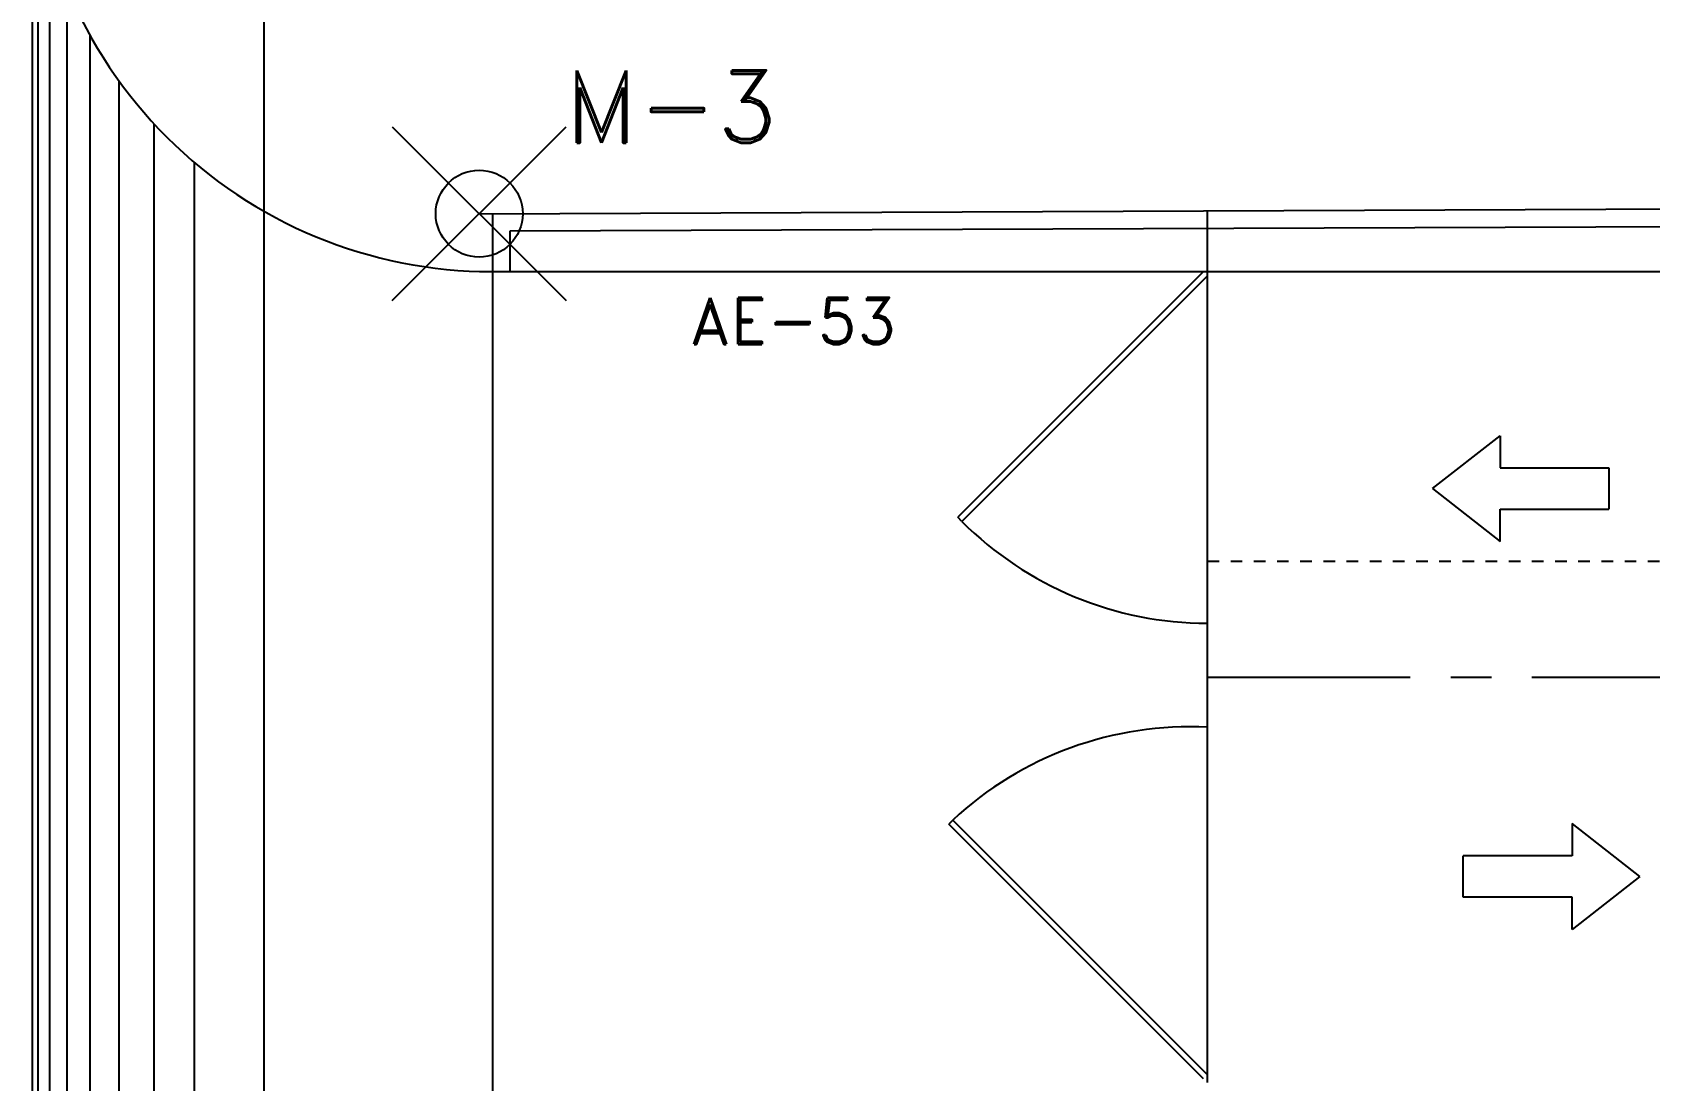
# Model space of a CAD drawing. Header units: millimetres. Extents: x 1590 to 1932, y -48 to 167.
# Drawn here: x 1620.59 to 1634.55, y 120.62 to 129.67 of the extents above; entities that cross this region are included whole.
import ezdxf

# ---------------------------------------------------------------- set-up
doc = ezdxf.new("R2010")
doc.units = ezdxf.units.MM
doc.header["$LTSCALE"] = 0.1
doc.header["$MEASUREMENT"] = 0
doc.header["$PDMODE"] = 35
doc.header["$PDSIZE"] = 0.75
for name, pattern in [('CENTER2', [1.125, 0.75, -0.125, 0.125, -0.125]), ('CENTERX2', [4, 2.5, -0.5, 0.5, -0.5]), ('DASHED', [0.75, 0.5, -0.25])]:
    doc.linetypes.add(name, pattern=pattern)
doc.layers.get('0').update_dxf_attribs({"linetype": 'CONTINUOUS'})
for name, color, linetype in [('C-PRKG-CARS', 1, 'CONTINUOUS'), ('CALLES', 3, 'CONTINUOUS'), ('EJES', 1, 'CENTER2'), ('HATCH', 1, 'CONTINUOUS'), ('PARED', 4, 'CONTINUOUS'), ('PAREDES', 3, 'CONTINUOUS'), ('TERRENO', 4, 'CONTINUOUS'), ('TEXT', 3, 'CONTINUOUS')]:
    doc.layers.add(name, color=color, linetype=linetype)
doc.styles.add('ROMAND', font='romand.shx')

# ---------------------------------------------------------------- blocks, each defined once
blk = doc.blocks.new('2')
at = {"color": 3, "linetype": 'ByBlock'}
for p, q in [((1.063, -0.026), (0.479, 0.431)), ((0.479, 0.431), (0.479, 0.152)), ((0.479, 0.152), (-0.461, 0.152)), ((-0.461, 0.152), (-0.461, -0.204)), ((1.063, -0.026), (0.479, -0.483)), ((0.479, -0.204), (-0.461, -0.204)), ((0.479, -0.483), (0.479, -0.204))]:
    blk.add_line(p, q, dxfattribs=at)

msp = doc.modelspace()

# ---------------------------------------------------------------- linework, layer by layer
at = {"color": 1, "linetype": 'Continuous'}
msp.add_line((1630.7358, 128.1302), (1630.7358, 128.1302), dxfattribs=at)
at = {"color": 4, "linetype": 'Continuous'}
msp.add_point((1624.4496, 128.1057), dxfattribs=at)
at = {"layer": 'C-PRKG-CARS', "color": 2}
msp.add_line((1622.5927, 116.6473), (1622.5927, 158.3831), dxfattribs=at)
at = {"layer": 'CALLES', "linetype": 'Continuous'}
for p, q in [((1620.5927, 98.1302), (1620.5927, 157.9798)), ((1620.5927, 87.01), (1620.5927, 127.6057)), ((1620.5927, 52.886), (1620.5927, 125.5556)), ((1620.5927, 52.886), (1620.5927, 125.5556))]:
    msp.add_line(p, q, dxfattribs=at)
at = {"layer": 'CALLES', "color": 1, "linetype": 'Continuous'}
for p, q in [((1620.6427, 114.1624), (1620.6427, 130.9406)), ((1620.7427, 112.3728), (1620.7427, 130.4882)), ((1620.8927, 113.0783), (1620.8927, 130.0556)), ((1621.0927, 113.7698), (1621.0927, 129.6413)), ((1621.3427, 114.4469), (1621.3427, 129.2484)), ((1621.6427, 115.1079), (1621.6427, 128.8814)), ((1621.9927, 115.7502), (1621.9927, 128.5457))]:
    msp.add_line(p, q, dxfattribs=at)
at = {"layer": 'HATCH', "color": 2, "linetype": 'Continuous'}
for p, q in [((1630.7004, 127.6057), (1628.5791, 125.4844)), ((1630.7358, 127.5704), (1628.6144, 125.4491)), ((1630.7358, 120.6717), (1628.5367, 122.8707)), ((1630.7004, 120.6363), (1628.5014, 122.8354))]:
    msp.add_line(p, q, dxfattribs=at)
at = {"layer": 'HATCH', "color": 1, "linetype": 'Continuous'}
for p, q in [((1628.6144, 125.4491), (1628.5791, 125.4844)), ((1628.5367, 122.8707), (1628.5014, 122.8354))]:
    msp.add_line(p, q, dxfattribs=at)
for centre, radius, start, end in [((1630.7358, 127.5704), 3, 225, 270), ((1630.5831, 120.6717), 3.0039, 87.08678, 132.94049)]:
    msp.add_arc(centre, radius, start, end, dxfattribs=at)
at = {"layer": 'PARED', "color": 4}
msp.add_line((1624.4533, 127.6057), (1774.5202, 127.6057), dxfattribs=at)
at = {"layer": 'PARED', "color": 3}
msp.add_arc((1624.555, 131.5681), 3.9623, 180, 270.055, dxfattribs=at)
at = {"layer": 'PAREDES', "color": 8, "linetype": 'DASHED'}
msp.add_line((1630.7358, 125.1057), (1756.5202, 125.1057), dxfattribs=at)
at = {"layer": 'PAREDES', "color": 1, "linetype": 'CENTERX2', "ltscale": 7}
msp.add_line((1630.7358, 124.1058), (1774.5202, 124.1058), dxfattribs=at)
at = {"layer": 'TERRENO', "color": 5, "linetype": 'Continuous'}
for p, q in [((1624.4523, 128.1057), (1776.0202, 128.6965)), ((1624.5927, -20.9342), (1624.5672, 128.1062))]:
    msp.add_line(p, q, dxfattribs=at)
at = {"layer": 'TERRENO', "color": 2, "linetype": 'Continuous'}
for p, q in [((1624.7172, 127.9568), (1776.0208, 128.5465)), ((1624.7173, 127.6057), (1624.7172, 127.9568))]:
    msp.add_line(p, q, dxfattribs=at)
at = {"layer": 'TERRENO', "color": 3, "linetype": 'Continuous'}
msp.add_line((1630.7358, 127.6057), (1630.7358, 128.1302), dxfattribs=at)
at = {"layer": 'TERRENO', "color": 8, "linetype": 'Continuous'}
msp.add_line((1630.7358, 120.6058), (1630.7358, 127.6057), dxfattribs=at)

# ---------------------------------------------------------------- block references
at = {"xscale": -1}
for p, rotation in [((1633.7395, 125.7582), 359.9999999999982), ((1633.4037, 122.3583), 179.9999999999981)]:
    msp.add_blockref('2', p, dxfattribs=dict(at, rotation=rotation))

# ---------------------------------------------------------------- texts
at = {"layer": 'EJES', "color": 3, "style": 'ROMAND'}
msp.add_text('M-3', height=0.625, rotation=0, dxfattribs=at).set_placement((1625.1836, 128.7178))
at = {"layer": 'TEXT', "color": 2, "style": 'ROMAND'}
msp.add_text('AE-53', height=0.4, dxfattribs=at).set_placement((1626.2718, 126.9796))

doc.saveas('drawing.dxf')
